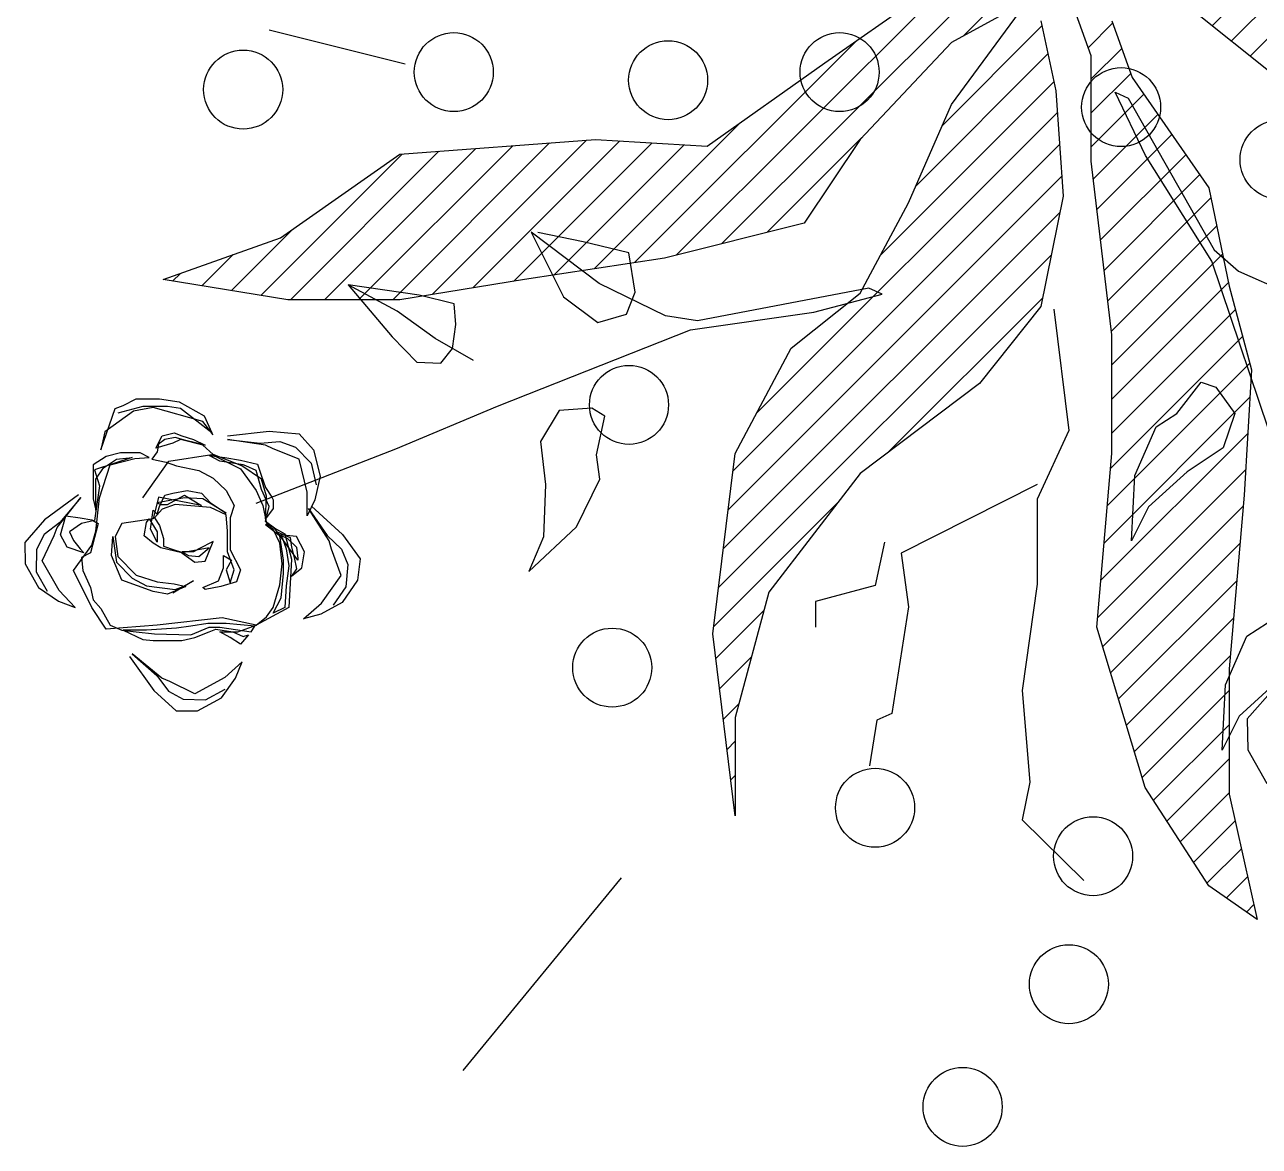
# Model space of a CAD drawing. Header units: inches. Extents: x 327481 to 195042051, y -335014 to 44773228.
# Drawn here: x 361497.406 to 361501.75, y -328270.958 to -328267.008 of the extents above; entities that cross this region are included whole.
import ezdxf

# ---------------------------------------------------------------- set-up
doc = ezdxf.new("R2010")
doc.units = ezdxf.units.IN
doc.header["$MEASUREMENT"] = 0
doc.layers.add('TREE', color=3, linetype='Continuous')

# ---------------------------------------------------------------- blocks, each defined once
blk = doc.blocks.new('06')
at = {"layer": 'TREE', "color": 97}
for p, q in [((399.31794, 40.30515), (399.48347, 40.47068)), ((399.33501, 40.30943), (399.47364, 40.44806)), ((399.42587, 40.3875), (399.47521, 40.43684)), ((399.51904, 40.39114), (399.54831, 40.42041)), ((399.52614, 40.38545), (399.5604, 40.41971)), ((399.53324, 40.37977), (399.57249, 40.41901)), ((399.37367, 40.37736), (399.41072, 40.40315)), ((399.44987, 40.40062), (399.42121, 40.38495)), ((399.42121, 40.36169), (399.44987, 40.40062)), ((399.47364, 40.37989), (399.46525, 40.40315)), ((399.54634, 40.36927), (399.5072, 40.40062)), ((399.41779, 40.35384), (399.45516, 40.39121)), ((399.45477, 40.39304), (399.46036, 40.36675)), ((399.47252, 40.38299), (399.48166, 40.39213)), ((399.48133, 40.39304), (399.48902, 40.3718)), ((399.21638, 40.37686), (399.16535, 40.3895)), ((399.30232, 40.30231), (399.38583, 40.38583)), ((399.42121, 40.38495), (399.38695, 40.34854)), ((399.47364, 40.37132), (399.48506, 40.38274)), ((399.32963, 40.34601), (399.37367, 40.37736)), ((399.40792, 40.33118), (399.4574, 40.38066)), ((399.47364, 40.34045), (399.47364, 40.37989)), ((399.47364, 40.35853), (399.48846, 40.37335)), ((399.39451, 40.30498), (399.45964, 40.37011)), ((399.48902, 40.3718), (399.51768, 40.33034)), ((399.46036, 40.36675), (399.46315, 40.32731)), ((399.47364, 40.34574), (399.49339, 40.36549)), ((399.48257, 40.36633), (399.48753, 40.36402)), ((399.49395, 40.34249), (399.48257, 40.36633)), ((399.48753, 40.36402), (399.51968, 40.30709)), ((399.40513, 40.32478), (399.42121, 40.36169)), ((399.28719, 40.29998), (399.34212, 40.3549)), ((399.34814, 40.24582), (399.46093, 40.35862)), ((399.47443, 40.33374), (399.49861, 40.35793)), ((399.47578, 40.3223), (399.50384, 40.35036)), ((399.18606, 40.28837), (399.24283, 40.34514)), ((399.19885, 40.28837), (399.25667, 40.34619)), ((399.21164, 40.28837), (399.27051, 40.34724)), ((399.21428, 40.34298), (399.28769, 40.34854)), ((399.22639, 40.29033), (399.28435, 40.34829)), ((399.24165, 40.2928), (399.29684, 40.34799)), ((399.25691, 40.29527), (399.3089, 40.34726)), ((399.27207, 40.29765), (399.32096, 40.34654)), ((399.28769, 40.34854), (399.32963, 40.34601)), ((399.33931, 40.2242), (399.46178, 40.34667)), ((399.35208, 40.31371), (399.38759, 40.34922)), ((399.38695, 40.34854), (399.36598, 40.31719)), ((399.16213, 40.29002), (399.21516, 40.34305)), ((399.16954, 40.31163), (399.21428, 40.34298)), ((399.17327, 40.28837), (399.22899, 40.3441)), ((399.48133, 40.27523), (399.47364, 40.34045)), ((399.47713, 40.31086), (399.50907, 40.3428)), ((399.51881, 40.30287), (399.49395, 40.34249)), ((399.3375, 40.2096), (399.46263, 40.33473)), ((399.47848, 40.29942), (399.51429, 40.33524)), ((399.46315, 40.32731), (399.45477, 40.28584)), ((399.47983, 40.28798), (399.51846, 40.32661)), ((399.51768, 40.33034), (399.52537, 40.29343)), ((399.38695, 40.2909), (399.40513, 40.32478)), ((399.36598, 40.31719), (399.31355, 40.30405)), ((399.33569, 40.19501), (399.46193, 40.32124)), ((399.15113, 40.29181), (399.17425, 40.31493)), ((399.26352, 40.31369), (399.27574, 40.28943)), ((399.2891, 40.29451), (399.26352, 40.31369)), ((399.28312, 40.31013), (399.26605, 40.31359)), ((399.48118, 40.27654), (399.52066, 40.31603)), ((399.1255, 40.29596), (399.16954, 40.31163)), ((399.30016, 40.30598), (399.28312, 40.31013)), ((399.14012, 40.29359), (399.15187, 40.30534)), ((399.31355, 40.30405), (399.26112, 40.29596)), ((399.30263, 40.29119), (399.30016, 40.30598)), ((399.33389, 40.18041), (399.45868, 40.30521)), ((399.48133, 40.26391), (399.52287, 40.30545)), ((399.51968, 40.30709), (399.5289, 40.29908)), ((399.5437, 40.22902), (399.51881, 40.30287)), ((399.5289, 40.29908), (399.55422, 40.28797)), ((399.17234, 40.28837), (399.1255, 40.29596)), ((399.12911, 40.29537), (399.13202, 40.29828)), ((399.26112, 40.29596), (399.21428, 40.28837)), ((399.31393, 40.28236), (399.2891, 40.29451)), ((399.48133, 40.25112), (399.52507, 40.29486)), ((399.22163, 40.29011), (399.19496, 40.29394)), ((399.19496, 40.29394), (399.21141, 40.27441)), ((399.2133, 40.28414), (399.19496, 40.29394)), ((399.23466, 40.28681), (399.22163, 40.29011)), ((399.27574, 40.28943), (399.28853, 40.27984)), ((399.29928, 40.28293), (399.30263, 40.29119)), ((399.39023, 40.29272), (399.326, 40.2805)), ((399.36109, 40.27017), (399.38695, 40.2909)), ((399.36964, 40.28372), (399.3952, 40.29043)), ((399.3952, 40.29043), (399.39023, 40.29272)), ((399.52537, 40.29343), (399.53376, 40.26208)), ((399.21428, 40.28837), (399.17234, 40.28837)), ((399.23537, 40.27909), (399.23466, 40.28681)), ((399.39707, 40.2308), (399.45544, 40.28917)), ((399.45477, 40.28584), (399.4317, 40.25702)), ((399.45966, 40.28483), (399.46525, 40.23933)), ((399.48133, 40.23833), (399.52771, 40.2847)), ((399.22758, 40.27379), (399.2133, 40.28414)), ((399.28853, 40.27984), (399.29928, 40.28293)), ((399.326, 40.2805), (399.31393, 40.28236)), ((399.32334, 40.2771), (399.36964, 40.28372)), ((399.23401, 40.27005), (399.23537, 40.27909)), ((399.25089, 40.24841), (399.32334, 40.2771)), ((399.21141, 40.27441), (399.22066, 40.26496)), ((399.24193, 40.26554), (399.22758, 40.27379)), ((399.48084, 40.22505), (399.53041, 40.27462)), ((399.48133, 40.23073), (399.48133, 40.27523)), ((399.22975, 40.26461), (399.23401, 40.27005)), ((399.34012, 40.23073), (399.36109, 40.27017)), ((399.47964, 40.21106), (399.53311, 40.26453)), ((399.53376, 40.26208), (399.53096, 40.21505)), ((399.4317, 40.25702), (399.38695, 40.22314)), ((399.50573, 40.24569), (399.51485, 40.25746)), ((399.51485, 40.25746), (399.52033, 40.25561)), ((399.52033, 40.25561), (399.52749, 40.24572)), ((399.21283, 40.23238), (399.25089, 40.24841)), ((399.28628, 40.24775), (399.2741, 40.24682)), ((399.29123, 40.24476), (399.28628, 40.24775)), ((399.47844, 40.19707), (399.53315, 40.25178)), ((399.2741, 40.24682), (399.26708, 40.23519)), ((399.28814, 40.23019), (399.29123, 40.24476)), ((399.49799, 40.24068), (399.50573, 40.24569)), ((399.52749, 40.24572), (399.52315, 40.23284)), ((399.46525, 40.23933), (399.45337, 40.21354)), ((399.49004, 40.22244), (399.49799, 40.24068)), ((399.26708, 40.23519), (399.26899, 40.21903)), ((399.47725, 40.18309), (399.53234, 40.23818)), ((399.28931, 40.22105), (399.28814, 40.23019)), ((399.33173, 40.16297), (399.34012, 40.23073)), ((399.47574, 40.1655), (399.48133, 40.23073)), ((399.52315, 40.23284), (399.50958, 40.22386)), ((399.47605, 40.1691), (399.53153, 40.22458)), ((399.28052, 40.2032), (399.28931, 40.22105)), ((399.38695, 40.22314), (399.3527, 40.17865)), ((399.48874, 40.19796), (399.49004, 40.22244)), ((399.50958, 40.22386), (399.49513, 40.21065)), ((399.26899, 40.21903), (399.26824, 40.19947)), ((399.45337, 40.2191), (399.40233, 40.19331)), ((399.33208, 40.16581), (399.37874, 40.21248)), ((399.45337, 40.21354), (399.45337, 40.18168)), ((399.47794, 40.1582), (399.53061, 40.21087)), ((399.49513, 40.21065), (399.48874, 40.19796)), ((399.53096, 40.21505), (399.52537, 40.14983)), ((399.26267, 40.18639), (399.28052, 40.2032)), ((399.26824, 40.19947), (399.26267, 40.18639)), ((399.39604, 40.19736), (399.39255, 40.18118)), ((399.48091, 40.14838), (399.52941, 40.19688)), ((399.40233, 40.19331), (399.40513, 40.17309)), ((399.48388, 40.13856), (399.52821, 40.18289)), ((399.3527, 40.17865), (399.34012, 40.13162)), ((399.39255, 40.18118), (399.37018, 40.17511)), ((399.45337, 40.18168), (399.44777, 40.14174)), ((399.37018, 40.17511), (399.37018, 40.1655)), ((399.33285, 40.1538), (399.35087, 40.17182)), ((399.40513, 40.17309), (399.39884, 40.13314)), ((399.49391, 40.10533), (399.47574, 40.1655)), ((399.48684, 40.12874), (399.52701, 40.1689)), ((399.53195, 40.1621), (399.53968, 40.16711)), ((399.34012, 40.09471), (399.33173, 40.16297)), ((399.52399, 40.14386), (399.53195, 40.1621)), ((399.33425, 40.14241), (399.3462, 40.15435)), ((399.48981, 40.11891), (399.52581, 40.15491)), ((399.52537, 40.14983), (399.52537, 40.1028)), ((399.44777, 40.14174), (399.45057, 40.10735)), ((399.49278, 40.10909), (399.52537, 40.14169)), ((399.52269, 40.11938), (399.52399, 40.14386)), ((399.33565, 40.13102), (399.34153, 40.13689)), ((399.39884, 40.13314), (399.39325, 40.13061)), ((399.52908, 40.13208), (399.52269, 40.11938)), ((399.34012, 40.13162), (399.34012, 40.09471)), ((399.39325, 40.13061), (399.39045, 40.11342)), ((399.49701, 40.10053), (399.52537, 40.1289)), ((399.53206, 40.13107), (399.53233, 40.11954)), ((399.33705, 40.11963), (399.34012, 40.12269)), ((399.50201, 40.09275), (399.52537, 40.11611)), ((399.33845, 40.10824), (399.34012, 40.1099)), ((399.45057, 40.10735), (399.44777, 40.0932)), ((399.51768, 40.06842), (399.49391, 40.10533)), ((399.50702, 40.08497), (399.52537, 40.10332)), ((399.52537, 40.1028), (399.53586, 40.05578)), ((399.33985, 40.09685), (399.34012, 40.09711)), ((399.44777, 40.0932), (399.47084, 40.07044)), ((399.51203, 40.07719), (399.52761, 40.09277)), ((399.51704, 40.06941), (399.52994, 40.08231)), ((399.52426, 40.06384), (399.53227, 40.07185)), ((399.23805, 39.99915), (399.29747, 40.07145)), ((399.53586, 40.05578), (399.51768, 40.06842)), ((399.53181, 40.0586), (399.53461, 40.06139))]:
    blk.add_line(p, q, dxfattribs=at)
at = {"layer": 'TREE', "color": 30}
for p, q in [((399.22066, 40.26496), (399.22975, 40.26461)), ((399.1076, 40.24762), (399.11054, 40.24868)), ((399.11788, 40.24833), (399.10858, 40.24585)), ((399.11054, 40.24868), (399.11543, 40.25116)), ((399.12179, 40.24797), (399.11445, 40.24656)), ((399.11543, 40.25116), (399.12424, 40.25116)), ((399.12718, 40.24833), (399.11788, 40.24833)), ((399.14039, 40.24266), (399.12179, 40.24797)), ((399.12424, 40.25116), (399.13158, 40.2501)), ((399.13207, 40.24762), (399.12718, 40.24833)), ((399.13158, 40.2501), (399.14088, 40.24479)), ((399.10222, 40.23204), (399.1076, 40.24762)), ((399.11445, 40.24656), (399.10369, 40.23877)), ((399.14381, 40.23841), (399.13207, 40.24762)), ((399.14088, 40.24479), (399.14381, 40.23841)), ((399.10369, 40.23877), (399.10222, 40.23204)), ((399.12522, 40.23735), (399.12962, 40.23841)), ((399.12962, 40.23841), (399.13256, 40.23735)), ((399.1443, 40.23771), (399.14039, 40.24266)), ((399.14969, 40.23735), (399.16535, 40.23912)), ((399.16535, 40.23912), (399.1766, 40.23806)), ((399.12277, 40.23275), (399.12522, 40.23735)), ((399.12913, 40.23452), (399.12277, 40.23275)), ((399.12375, 40.23417), (399.12326, 40.23134)), ((399.1262, 40.23594), (399.12375, 40.23417)), ((399.13011, 40.23665), (399.1262, 40.23594)), ((399.13207, 40.23594), (399.12913, 40.23452)), ((399.13403, 40.23558), (399.13011, 40.23665)), ((399.14039, 40.23381), (399.13207, 40.23594)), ((399.13256, 40.23735), (399.13696, 40.23594)), ((399.14137, 40.23381), (399.13403, 40.23558)), ((399.13696, 40.23594), (399.14137, 40.23381)), ((399.1443, 40.23027), (399.14039, 40.23381)), ((399.14969, 40.23594), (399.16192, 40.23452)), ((399.16388, 40.23381), (399.14969, 40.23594)), ((399.16192, 40.23452), (399.16926, 40.23523)), ((399.16681, 40.2324), (399.16388, 40.23381)), ((399.16926, 40.23523), (399.17513, 40.23311)), ((399.1766, 40.23806), (399.18198, 40.23204)), ((399.10418, 40.22957), (399.09928, 40.22638)), ((399.11396, 40.22921), (399.09977, 40.22461)), ((399.10956, 40.23098), (399.10418, 40.22957)), ((399.10809, 40.2285), (399.11396, 40.22921)), ((399.1169, 40.23098), (399.10956, 40.23098)), ((399.11494, 40.22886), (399.12033, 40.22921)), ((399.12033, 40.22921), (399.1169, 40.23098)), ((399.12326, 40.23134), (399.1213, 40.2285)), ((399.12767, 40.2278), (399.14381, 40.23027)), ((399.14284, 40.22992), (399.14871, 40.22921)), ((399.14675, 40.2278), (399.14284, 40.22992)), ((399.14381, 40.23027), (399.15458, 40.22497)), ((399.15507, 40.22603), (399.1443, 40.23027)), ((399.14871, 40.22921), (399.15458, 40.22815)), ((399.16043, 40.21201), (399.21283, 40.23238)), ((399.1766, 40.2285), (399.16681, 40.2324)), ((399.17513, 40.23311), (399.18101, 40.22709)), ((399.18198, 40.23204), (399.18443, 40.22213)), ((399.09928, 40.22638), (399.09928, 40.22213)), ((399.09977, 40.22461), (399.10173, 40.21859)), ((399.10026, 40.22107), (399.1032, 40.22532)), ((399.10173, 40.21399), (399.10565, 40.22638)), ((399.1032, 40.22532), (399.10809, 40.2285)), ((399.10565, 40.22638), (399.11103, 40.2278)), ((399.11103, 40.2278), (399.11494, 40.22886)), ((399.11788, 40.21399), (399.12767, 40.2278)), ((399.1213, 40.2285), (399.12669, 40.22744)), ((399.12669, 40.22744), (399.1306, 40.22603)), ((399.1306, 40.22603), (399.13892, 40.22426)), ((399.15556, 40.22638), (399.14675, 40.2278)), ((399.15458, 40.22815), (399.16094, 40.22673)), ((399.15458, 40.22497), (399.16045, 40.21682)), ((399.16241, 40.22107), (399.15507, 40.22603)), ((399.15654, 40.22603), (399.15556, 40.22638)), ((399.16045, 40.22426), (399.15654, 40.22603)), ((399.16094, 40.22673), (399.16241, 40.22213)), ((399.17954, 40.21612), (399.1766, 40.2285)), ((399.18101, 40.22709), (399.18296, 40.21895)), ((399.09928, 40.22213), (399.09928, 40.21364)), ((399.10026, 40.20939), (399.10026, 40.22107)), ((399.13892, 40.22426), (399.1443, 40.22143)), ((399.1443, 40.22143), (399.1492, 40.21682)), ((399.16241, 40.21718), (399.16045, 40.22426)), ((399.16241, 40.22213), (399.16388, 40.21789)), ((399.16437, 40.2147), (399.16241, 40.22107)), ((399.18443, 40.22213), (399.18247, 40.21328)), ((399.10173, 40.21859), (399.09977, 40.2055)), ((399.1262, 40.21505), (399.12913, 40.21576)), ((399.12913, 40.21576), (399.13452, 40.21682)), ((399.13452, 40.21682), (399.1399, 40.21576)), ((399.1399, 40.21576), (399.14333, 40.21222)), ((399.1492, 40.21682), (399.15213, 40.21116)), ((399.16045, 40.21682), (399.1629, 40.21116)), ((399.16535, 40.21081), (399.16241, 40.21718)), ((399.16388, 40.21789), (399.16633, 40.21435)), ((399.17954, 40.20727), (399.17954, 40.21612)), ((399.09374, 40.21522), (399.08111, 40.2058)), ((399.08581, 40.20293), (399.09471, 40.21419)), ((399.09471, 40.21419), (399.08675, 40.20478)), ((399.09928, 40.21364), (399.10026, 40.20939)), ((399.10026, 40.2016), (399.10173, 40.21399)), ((399.12375, 40.21435), (399.12179, 40.20621)), ((399.13354, 40.21399), (399.12326, 40.21222)), ((399.12326, 40.21222), (399.12473, 40.21152)), ((399.12326, 40.20798), (399.12424, 40.21081)), ((399.1399, 40.21116), (399.12375, 40.21435)), ((399.12424, 40.21081), (399.1262, 40.21505)), ((399.12473, 40.21152), (399.12718, 40.21152)), ((399.13011, 40.21152), (399.12522, 40.20975)), ((399.12718, 40.21152), (399.13354, 40.21505)), ((399.14333, 40.21045), (399.13011, 40.21152)), ((399.13354, 40.21505), (399.1399, 40.21116)), ((399.14039, 40.21364), (399.13354, 40.21399)), ((399.1492, 40.20833), (399.14039, 40.21364)), ((399.14333, 40.21222), (399.1492, 40.20833)), ((399.15213, 40.21116), (399.15067, 40.20656)), ((399.1629, 40.21116), (399.16437, 40.20444)), ((399.16388, 40.20621), (399.16437, 40.2147)), ((399.16388, 40.20514), (399.16535, 40.21081)), ((399.16633, 40.21435), (399.16681, 40.21328)), ((399.16681, 40.21328), (399.16681, 40.2101)), ((399.18247, 40.21328), (399.17954, 40.20727)), ((399.18117, 40.21096), (399.19283, 40.20035)), ((399.08705, 40.20019), (399.08901, 40.20727)), ((399.08901, 40.20727), (399.09439, 40.20656)), ((399.09439, 40.20656), (399.09879, 40.20585)), ((399.12179, 40.20621), (399.11005, 40.20444)), ((399.11935, 40.20479), (399.12033, 40.20621)), ((399.12033, 40.20621), (399.12326, 40.20125)), ((399.12082, 40.20231), (399.12179, 40.20939)), ((399.12179, 40.20939), (399.12326, 40.20798)), ((399.12522, 40.20975), (399.12228, 40.20656)), ((399.12228, 40.20656), (399.12424, 40.20373)), ((399.1492, 40.20762), (399.14333, 40.21045)), ((399.14969, 40.2016), (399.1492, 40.20762)), ((399.15067, 40.20656), (399.15067, 40.19453)), ((399.16681, 40.2101), (399.16388, 40.20621)), ((399.18011, 40.21002), (399.18711, 40.19989)), ((399.18787, 40.19795), (399.18011, 40.21002)), ((399.08111, 40.2058), (399.07363, 40.19732)), ((399.08675, 40.20478), (399.08092, 40.20028)), ((399.08464, 40.19989), (399.08581, 40.20293)), ((399.09488, 40.20444), (399.09048, 40.20125)), ((399.09977, 40.2055), (399.09488, 40.20444)), ((399.10124, 40.20444), (399.0983, 40.19346)), ((399.09879, 40.20585), (399.10124, 40.20444)), ((399.09879, 40.1963), (399.10026, 40.2016)), ((399.11005, 40.20444), (399.1076, 40.19948)), ((399.11837, 40.19983), (399.11935, 40.20479)), ((399.12326, 40.19736), (399.12082, 40.20231)), ((399.12424, 40.20373), (399.12571, 40.19877)), ((399.14969, 40.19382), (399.14969, 40.2016)), ((399.1673, 40.20267), (399.16388, 40.20514)), ((399.16388, 40.20408), (399.17024, 40.19913)), ((399.16681, 40.20231), (399.16388, 40.20408)), ((399.16437, 40.20444), (399.17122, 40.20054)), ((399.16926, 40.197), (399.16681, 40.20231)), ((399.17611, 40.19063), (399.1673, 40.20267)), ((399.07363, 40.19732), (399.07382, 40.18925)), ((399.08092, 40.20028), (399.07809, 40.19471)), ((399.08016, 40.19035), (399.08464, 40.19989)), ((399.0895, 40.19559), (399.08705, 40.20019)), ((399.09048, 40.20125), (399.09194, 40.19807)), ((399.09194, 40.19807), (399.09439, 40.19488)), ((399.10613, 40.1924), (399.10662, 40.19948)), ((399.10662, 40.19948), (399.10809, 40.18992)), ((399.1076, 40.19948), (399.10858, 40.19205)), ((399.12179, 40.197), (399.11837, 40.19983)), ((399.12473, 40.19523), (399.12179, 40.197)), ((399.12326, 40.20125), (399.12326, 40.19736)), ((399.12571, 40.19877), (399.12571, 40.19594)), ((399.1443, 40.19771), (399.13892, 40.19488)), ((399.14137, 40.19028), (399.1443, 40.19771)), ((399.16828, 40.20125), (399.17318, 40.19913)), ((399.16926, 40.19983), (399.16828, 40.20125)), ((399.16926, 40.20019), (399.1722, 40.19877)), ((399.17562, 40.19948), (399.16926, 40.20019)), ((399.17073, 40.19063), (399.16926, 40.19983)), ((399.17024, 40.18922), (399.16926, 40.197)), ((399.17024, 40.19913), (399.17171, 40.19488)), ((399.17122, 40.20054), (399.17367, 40.19099)), ((399.1722, 40.19877), (399.17562, 40.19559)), ((399.17318, 40.19913), (399.17367, 40.19559)), ((399.17856, 40.19382), (399.17562, 40.19948)), ((399.18711, 40.19989), (399.19248, 40.19484)), ((399.18874, 40.19481), (399.18787, 40.19795)), ((399.19283, 40.20035), (399.19945, 40.19119)), ((399.07809, 40.19471), (399.07792, 40.18631)), ((399.09586, 40.19346), (399.0895, 40.19559)), ((399.09194, 40.18674), (399.09879, 40.1963)), ((399.09439, 40.19488), (399.09586, 40.19346)), ((399.0983, 40.19346), (399.09488, 40.19169)), ((399.11005, 40.1832), (399.10613, 40.1924)), ((399.13256, 40.19346), (399.12473, 40.19523)), ((399.12571, 40.19594), (399.12962, 40.19453)), ((399.12962, 40.19453), (399.13207, 40.19382)), ((399.13207, 40.19382), (399.13745, 40.18992)), ((399.14284, 40.19523), (399.13256, 40.19346)), ((399.13256, 40.19382), (399.13501, 40.1924)), ((399.13696, 40.19382), (399.13256, 40.19382)), ((399.13501, 40.1924), (399.13892, 40.19205)), ((399.13892, 40.19488), (399.13696, 40.19382)), ((399.13892, 40.19205), (399.14284, 40.19523)), ((399.14822, 40.1924), (399.15116, 40.19063)), ((399.14822, 40.1878), (399.14822, 40.1924)), ((399.15213, 40.18709), (399.14969, 40.19382)), ((399.15067, 40.19453), (399.15458, 40.18709)), ((399.17171, 40.19488), (399.17269, 40.18851)), ((399.17367, 40.19559), (399.17464, 40.19169)), ((399.17562, 40.19559), (399.17611, 40.19134)), ((399.17758, 40.1878), (399.17856, 40.19382)), ((399.19227, 40.18489), (399.18874, 40.19481)), ((399.19248, 40.19484), (399.19476, 40.18902)), ((399.07382, 40.18925), (399.07881, 40.18035)), ((399.0865, 40.17931), (399.08016, 40.19035)), ((399.09488, 40.19169), (399.09537, 40.18674)), ((399.10809, 40.18992), (399.11396, 40.18391)), ((399.10858, 40.19205), (399.11543, 40.18497)), ((399.13745, 40.18992), (399.14137, 40.19028)), ((399.14626, 40.18285), (399.14822, 40.1878)), ((399.15116, 40.19063), (399.1492, 40.18709)), ((399.16926, 40.18143), (399.17024, 40.18922)), ((399.17073, 40.18568), (399.17073, 40.19063)), ((399.17269, 40.18851), (399.17171, 40.18108)), ((399.17367, 40.19099), (399.17269, 40.17293)), ((399.17367, 40.18462), (399.17758, 40.1878)), ((399.17562, 40.18745), (399.17367, 40.18462)), ((399.17464, 40.19169), (399.17562, 40.18745)), ((399.17611, 40.19134), (399.17611, 40.19063)), ((399.19476, 40.18902), (399.19411, 40.18064)), ((399.19945, 40.19119), (399.19848, 40.18317)), ((399.07792, 40.18631), (399.08206, 40.17903)), ((399.09879, 40.17293), (399.09194, 40.18674)), ((399.09537, 40.18674), (399.0983, 40.18037)), ((399.12179, 40.17895), (399.11005, 40.1832)), ((399.11396, 40.18391), (399.11935, 40.18108)), ((399.11543, 40.18497), (399.12326, 40.18249)), ((399.13696, 40.18285), (399.12913, 40.17824)), ((399.13305, 40.18072), (399.13696, 40.18285)), ((399.14039, 40.18037), (399.14626, 40.18285)), ((399.1492, 40.18709), (399.15067, 40.18214)), ((399.15067, 40.18214), (399.15213, 40.18709)), ((399.15458, 40.18709), (399.15311, 40.18249)), ((399.16975, 40.17647), (399.17073, 40.18568)), ((399.18489, 40.17451), (399.19227, 40.18489)), ((399.19848, 40.18317), (399.19264, 40.1748)), ((399.07881, 40.18035), (399.08629, 40.17523)), ((399.09255, 40.17285), (399.0865, 40.17931)), ((399.0983, 40.18037), (399.09928, 40.17577)), ((399.11935, 40.18108), (399.13011, 40.17966)), ((399.12718, 40.17789), (399.12179, 40.17895)), ((399.12326, 40.18249), (399.12962, 40.18178)), ((399.13403, 40.18072), (399.12718, 40.17789)), ((399.12962, 40.18178), (399.13403, 40.18072)), ((399.13011, 40.17966), (399.13305, 40.18072)), ((399.14137, 40.17966), (399.14039, 40.18037)), ((399.14724, 40.18072), (399.14137, 40.17966)), ((399.15311, 40.18249), (399.14724, 40.18072)), ((399.16681, 40.17293), (399.16926, 40.18143)), ((399.17171, 40.18108), (399.17122, 40.17293)), ((399.19411, 40.18064), (399.18928, 40.1738)), ((399.08629, 40.17523), (399.09255, 40.17285)), ((399.09928, 40.17577), (399.10222, 40.17258)), ((399.16681, 40.17081), (399.16975, 40.17647)), ((399.17823, 40.16868), (399.18489, 40.17451)), ((399.19264, 40.1748), (399.18469, 40.17044)), ((399.10418, 40.16479), (399.09879, 40.17293)), ((399.10222, 40.17258), (399.10565, 40.16621)), ((399.14773, 40.16904), (399.12326, 40.16621)), ((399.16045, 40.16621), (399.14773, 40.16904)), ((399.17269, 40.17293), (399.16045, 40.16621)), ((399.16045, 40.16621), (399.16437, 40.1694)), ((399.16437, 40.1694), (399.16681, 40.17293)), ((399.17122, 40.17293), (399.16681, 40.17081)), ((399.18469, 40.17044), (399.17823, 40.16868)), ((399.12326, 40.16621), (399.10418, 40.16479)), ((399.10565, 40.16621), (399.11005, 40.16444)), ((399.11005, 40.16444), (399.11543, 40.16373)), ((399.11054, 40.16444), (399.11788, 40.1609)), ((399.11935, 40.16444), (399.11054, 40.16444)), ((399.1306, 40.16515), (399.11935, 40.16444)), ((399.13599, 40.16586), (399.1306, 40.16515)), ((399.14235, 40.16692), (399.13599, 40.16586)), ((399.13599, 40.16267), (399.14284, 40.1655)), ((399.1492, 40.16692), (399.14235, 40.16692)), ((399.14284, 40.1655), (399.14675, 40.1655)), ((399.14284, 40.16373), (399.14528, 40.16479)), ((399.14528, 40.16479), (399.15164, 40.16373)), ((399.14675, 40.1655), (399.1585, 40.16373)), ((399.15996, 40.16586), (399.1492, 40.16692)), ((399.1536, 40.16373), (399.16045, 40.16621)), ((399.1585, 40.16373), (399.15996, 40.16586)), ((399.11543, 40.16373), (399.12228, 40.16302)), ((399.11788, 40.1609), (399.12179, 40.16055)), ((399.12179, 40.16055), (399.1262, 40.16055)), ((399.12228, 40.16302), (399.13599, 40.16267)), ((399.1262, 40.16055), (399.13256, 40.16055)), ((399.13256, 40.16055), (399.13745, 40.16161)), ((399.13745, 40.16161), (399.14284, 40.16373)), ((399.14675, 40.16373), (399.1536, 40.16373)), ((399.15067, 40.16161), (399.14675, 40.16373)), ((399.15458, 40.15913), (399.15067, 40.16161)), ((399.15164, 40.16373), (399.15556, 40.16196)), ((399.15752, 40.16267), (399.15458, 40.15913)), ((399.15556, 40.16196), (399.15752, 40.16267)), ((399.11394, 40.1555), (399.12319, 40.14737)), ((399.12502, 40.14639), (399.11394, 40.1555)), ((399.11289, 40.15455), (399.12207, 40.14174)), ((399.15522, 40.15256), (399.14865, 40.14663)), ((399.15272, 40.14634), (399.15522, 40.15256)), ((399.12319, 40.14737), (399.12758, 40.14145)), ((399.12804, 40.14516), (399.12502, 40.14639)), ((399.14865, 40.14663), (399.13749, 40.1405)), ((399.14747, 40.13896), (399.15272, 40.14634)), ((399.12207, 40.14174), (399.1304, 40.1341)), ((399.12758, 40.14145), (399.13309, 40.13851)), ((399.13749, 40.1405), (399.12804, 40.14516)), ((399.14149, 40.13818), (399.14885, 40.14219)), ((399.54353, 40.14528), (399.52908, 40.13208)), ((399.54275, 40.14318), (399.53206, 40.13107)), ((399.13309, 40.13851), (399.14149, 40.13818)), ((399.13847, 40.13414), (399.14747, 40.13896)), ((399.1304, 40.1341), (399.13847, 40.13414)), ((399.53233, 40.11954), (399.53947, 40.10682))]:
    blk.add_line(p, q, dxfattribs=at)
at = {"layer": 'TREE', "color": 97}
for centre in [(399.23456, 40.37382), (399.37926, 40.37382), (399.15556, 40.36725), (399.31495, 40.37079), (399.48483, 40.36068), (399.54425, 40.34096), (399.30027, 40.24893), (399.29398, 40.15033), (399.39255, 40.09775), (399.47434, 40.07954), (399.46525, 40.03151), (399.4254, 39.98549)]:
    blk.add_circle(centre, 0.01482, dxfattribs=at)

msp = doc.modelspace()

# ---------------------------------------------------------------- block references
at = {"layer": 'TREE', "xscale": 9.382548350587188, "yscale": 9.382548350587188, "zscale": 9.382548350587188}
msp.add_blockref('06', (357753.0783, -328645.9845), dxfattribs=at)

doc.saveas('drawing.dxf')
